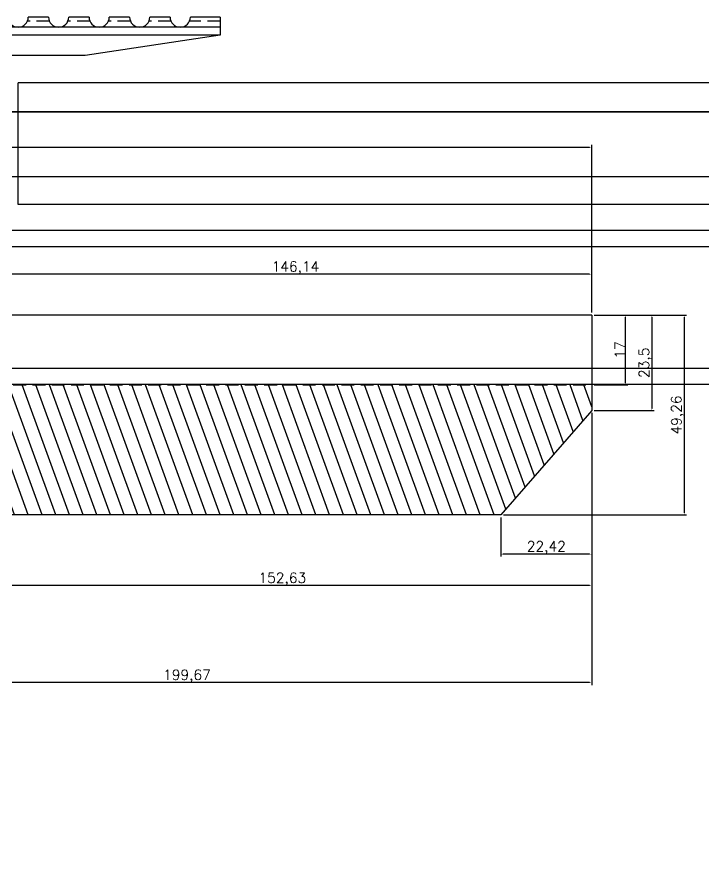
# Model space of a CAD drawing. Header units: millimetres. Extents: x 6817 to 15937, y -5221 to -164.
# Drawn here: x 8902.6 to 9072, y -2637.2 to -2427.1 of the extents above; entities that cross this region are included whole.
import ezdxf

# ---------------------------------------------------------------- set-up
doc = ezdxf.new("R2010")
doc.units = ezdxf.units.MM
doc.linetypes.add('HIDDEN', pattern=[9.525, 6.35, -3.175])
doc.layers.add('图层2', color=108, linetype='Continuous')
doc.styles.get("Standard").update_dxf_attribs({"font": 'txt', "bigfont": 'gbcbig.shx'})
doc.dimstyles.new('ISO-25', dxfattribs={"dimtxt": 1, "dimasz": 0.5, "dimexe": 0.6, "dimexo": 0.625, "dimgap": 0.1, "dimtad": 1, "dimtxsty": 'Standard', "dimcen": 2.5, "dimadec": 0, "dimazin": 0, "dimtfac": 1, "dimtmove": 0, "dimatfit": 3, "dimfxl": 0, "dimarcsym": 0})

# ---------------------------------------------------------------- blocks, each defined once
blk = doc.blocks.new('*D1504')
at = {"layer": 'Defpoints', "color": 0, "linetype": 'ByBlock', "transparency": 16777216}
for p in [(8898.17, -2490.52), (8898.17, -2500.59), (9044.3, -2500.59)]:
    blk.add_point(p, dxfattribs=at)
at = {"layer": '图层2', "color": 0, "linetype": 'ByBlock', "lineweight": -2, "transparency": 16777216}
for p, q in [((8898.17, -2499.97), (8898.17, -2489.92)), ((9043.8, -2490.52), (8898.67, -2490.52)), ((9044.3, -2499.97), (9044.3, -2489.92))]:
    blk.add_line(p, q, dxfattribs=at)
at = {"layer": '图层2', "color": 0, "linetype": 'ByBlock', "transparency": 16777216}
for points in [[(8898.67, -2490.44), (8898.67, -2490.6), (8898.17, -2490.52)], [(9043.8, -2490.44), (9043.8, -2490.6), (9044.3, -2490.52)]]:
    blk.add_solid(points, dxfattribs=at)
at = {"layer": '图层2', "color": 0, "linetype": 'ByBlock', "transparency": 16777216, "insert": (8971.23, -2488.96), "char_height": 2.5, "attachment_point": 5}
blk.add_mtext('146,14', dxfattribs=at)
blk = doc.blocks.new('*D1513')
at = {"layer": 'Defpoints', "color": 0, "linetype": 'ByBlock', "transparency": 16777216}
for p in [(9044.3, -2500.59), (9044.3, -2517.79), (9052.58, -2517.79)]:
    blk.add_point(p, dxfattribs=at)
at = {"layer": '图层2', "color": 0, "linetype": 'ByBlock', "lineweight": -2, "transparency": 16777216}
for p, q in [((9044.93, -2500.59), (9053.18, -2500.59)), ((9052.58, -2501.09), (9052.58, -2517.29)), ((9044.93, -2517.79), (9053.18, -2517.79))]:
    blk.add_line(p, q, dxfattribs=at)
at = {"layer": '图层2', "color": 0, "linetype": 'ByBlock', "transparency": 16777216}
for points in [[(9052.5, -2501.09), (9052.66, -2501.09), (9052.58, -2500.59)], [(9052.5, -2517.29), (9052.66, -2517.29), (9052.58, -2517.79)]]:
    blk.add_solid(points, dxfattribs=at)
at = {"layer": '图层2', "color": 0, "linetype": 'ByBlock', "transparency": 16777216, "insert": (9051.23, -2509.19), "char_height": 2.5, "attachment_point": 5, "rotation": 90}
blk.add_mtext('17', dxfattribs=at)
blk = doc.blocks.new('*D1514')
at = {"layer": 'Defpoints', "color": 0, "linetype": 'ByBlock', "transparency": 16777216}
for p in [(9044.93, -2500.59), (9044.3, -2524.09), (9059.15, -2524.09)]:
    blk.add_point(p, dxfattribs=at)
at = {"layer": '图层2', "color": 0, "linetype": 'ByBlock', "lineweight": -2, "transparency": 16777216}
for p, q in [((9045.55, -2500.59), (9059.75, -2500.59)), ((9059.15, -2501.09), (9059.15, -2523.59)), ((9044.93, -2524.09), (9059.75, -2524.09))]:
    blk.add_line(p, q, dxfattribs=at)
at = {"layer": '图层2', "color": 0, "linetype": 'ByBlock', "transparency": 16777216}
for points in [[(9059.07, -2501.09), (9059.24, -2501.09), (9059.15, -2500.59)], [(9059.07, -2523.59), (9059.24, -2523.59), (9059.15, -2524.09)]]:
    blk.add_solid(points, dxfattribs=at)
at = {"layer": '图层2', "color": 0, "linetype": 'ByBlock', "transparency": 16777216, "insert": (9057.59, -2512.34), "char_height": 2.5, "attachment_point": 5, "rotation": 90}
blk.add_mtext('23,5', dxfattribs=at)
blk = doc.blocks.new('*D1515')
at = {"layer": 'Defpoints', "color": 0, "linetype": 'ByBlock', "transparency": 16777216}
for p in [(9044.3, -2500.59), (9021.89, -2549.85), (9067.11, -2549.85)]:
    blk.add_point(p, dxfattribs=at)
at = {"layer": '图层2', "color": 0, "linetype": 'ByBlock', "lineweight": -2, "transparency": 16777216}
for p, q in [((9044.93, -2500.59), (9067.71, -2500.59)), ((9067.11, -2501.09), (9067.11, -2549.35)), ((9022.51, -2549.85), (9067.71, -2549.85))]:
    blk.add_line(p, q, dxfattribs=at)
at = {"layer": '图层2', "color": 0, "linetype": 'ByBlock', "transparency": 16777216}
for points in [[(9067.03, -2501.09), (9067.2, -2501.09), (9067.11, -2500.59)], [(9067.03, -2549.35), (9067.2, -2549.35), (9067.11, -2549.85)]]:
    blk.add_solid(points, dxfattribs=at)
at = {"layer": '图层2', "color": 0, "linetype": 'ByBlock', "transparency": 16777216, "insert": (9065.55, -2525.22), "char_height": 2.5, "attachment_point": 5, "rotation": 90}
blk.add_mtext('49,26', dxfattribs=at)
blk = doc.blocks.new('*D1516')
at = {"layer": 'Defpoints', "color": 0, "linetype": 'ByBlock', "transparency": 16777216}
for p in [(9044.3, -2524.09), (9021.89, -2549.85), (9021.89, -2559.53)]:
    blk.add_point(p, dxfattribs=at)
at = {"layer": '图层2', "color": 0, "linetype": 'ByBlock', "lineweight": -2, "transparency": 16777216}
for p, q in [((9044.3, -2524.71), (9044.3, -2560.13)), ((9021.89, -2550.47), (9021.89, -2560.13)), ((9043.8, -2559.53), (9022.39, -2559.53))]:
    blk.add_line(p, q, dxfattribs=at)
at = {"layer": '图层2', "color": 0, "linetype": 'ByBlock', "transparency": 16777216}
for points in [[(9022.39, -2559.44), (9022.39, -2559.61), (9021.89, -2559.53)], [(9043.8, -2559.44), (9043.8, -2559.61), (9044.3, -2559.53)]]:
    blk.add_solid(points, dxfattribs=at)
at = {"layer": '图层2', "color": 0, "linetype": 'ByBlock', "transparency": 16777216, "insert": (9033.1, -2557.97), "char_height": 2.5, "attachment_point": 5}
blk.add_mtext('22,42', dxfattribs=at)
blk = doc.blocks.new('*D1517')
at = {"layer": 'Defpoints', "color": 0, "linetype": 'ByBlock', "transparency": 16777216}
for p in [(9044.3, -2524.09), (8891.67, -2543.85), (8891.67, -2567.3)]:
    blk.add_point(p, dxfattribs=at)
at = {"layer": '图层2', "color": 0, "linetype": 'ByBlock', "lineweight": -2, "transparency": 16777216}
for p, q in [((9044.3, -2524.71), (9044.3, -2567.9)), ((8891.67, -2544.47), (8891.67, -2567.9)), ((9043.8, -2567.3), (8892.17, -2567.3))]:
    blk.add_line(p, q, dxfattribs=at)
at = {"layer": '图层2', "color": 0, "linetype": 'ByBlock', "transparency": 16777216}
for points in [[(8892.17, -2567.22), (8892.17, -2567.38), (8891.67, -2567.3)], [(9043.8, -2567.22), (9043.8, -2567.38), (9044.3, -2567.3)]]:
    blk.add_solid(points, dxfattribs=at)
at = {"layer": '图层2', "color": 0, "linetype": 'ByBlock', "transparency": 16777216, "insert": (8967.99, -2565.74), "char_height": 2.5, "attachment_point": 5}
blk.add_mtext('152,63', dxfattribs=at)
blk = doc.blocks.new('*D1518')
at = {"layer": 'Defpoints', "color": 0, "linetype": 'ByBlock', "transparency": 16777216}
for p in [(9044.3, -2524.09), (8844.63, -2538.42), (8844.63, -2591.21)]:
    blk.add_point(p, dxfattribs=at)
at = {"layer": '图层2', "color": 0, "linetype": 'ByBlock', "lineweight": -2, "transparency": 16777216}
for p, q in [((9044.3, -2524.71), (9044.3, -2591.81)), ((8844.63, -2539.05), (8844.63, -2591.81)), ((9043.8, -2591.21), (8845.13, -2591.21))]:
    blk.add_line(p, q, dxfattribs=at)
at = {"layer": '图层2', "color": 0, "linetype": 'ByBlock', "transparency": 16777216}
for points in [[(8845.13, -2591.12), (8845.13, -2591.29), (8844.63, -2591.21)], [(9043.8, -2591.12), (9043.8, -2591.29), (9044.3, -2591.21)]]:
    blk.add_solid(points, dxfattribs=at)
at = {"layer": '图层2', "color": 0, "linetype": 'ByBlock', "transparency": 16777216, "insert": (8944.47, -2589.65), "char_height": 2.5, "attachment_point": 5}
blk.add_mtext('199,67', dxfattribs=at)
blk = doc.blocks.new('*D1523')
at = {"layer": 'Defpoints', "color": 0, "linetype": 'ByBlock', "transparency": 16777216}
for p in [(9044.3, -2459.18), (9044.3, -2499.97), (8484.3, -2511.55)]:
    blk.add_point(p, dxfattribs=at)
at = {"layer": '图层2', "color": 0, "linetype": 'ByBlock', "lineweight": -2, "transparency": 16777216}
for p, q in [((8484.3, -2510.93), (8484.3, -2458.58)), ((8484.8, -2459.18), (9043.8, -2459.18)), ((9044.3, -2499.34), (9044.3, -2458.58))]:
    blk.add_line(p, q, dxfattribs=at)
at = {"layer": '图层2', "color": 0, "linetype": 'ByBlock', "transparency": 16777216}
for points in [[(8484.8, -2459.1), (8484.8, -2459.26), (8484.3, -2459.18)], [(9043.8, -2459.1), (9043.8, -2459.26), (9044.3, -2459.18)]]:
    blk.add_solid(points, dxfattribs=at)
at = {"layer": '图层2', "color": 0, "linetype": 'ByBlock', "transparency": 16777216, "insert": (8764.3, -2457.83), "char_height": 2.5, "attachment_point": 5}
blk.add_mtext('560', dxfattribs=at)
blk = doc.blocks.new('fdghhhh')
at = {"layer": '图层2', "color": 6, "linetype": 'ByBlock'}
for p, q in [((1522.59, -2594.32), (1527.9, -2584.82)), ((1546.04, -2584.82), (1527.9, -2584.82)), ((1556.04, -2584.82), (1551.04, -2584.82)), ((1566.04, -2584.82), (1561.04, -2584.82)), ((1576.04, -2584.82), (1571.04, -2584.82)), ((1586.04, -2584.82), (1581.04, -2584.82)), ((1596.04, -2584.82), (1591.04, -2584.82)), ((1606.04, -2584.82), (1601.04, -2584.82)), ((1616.04, -2584.82), (1611.04, -2584.82)), ((1626.04, -2584.82), (1621.04, -2584.82)), ((1636.04, -2584.82), (1631.04, -2584.82)), ((1646.04, -2584.82), (1641.04, -2584.82)), ((1656.04, -2584.82), (1651.04, -2584.82)), ((1685.23, -2584.82), (1661.04, -2584.82)), ((1695.23, -2584.82), (1690.23, -2584.82)), ((1705.23, -2584.82), (1700.23, -2584.82)), ((1715.23, -2584.82), (1710.23, -2584.82)), ((1725.23, -2584.82), (1720.23, -2584.82)), ((1737.59, -2584.82), (1730.23, -2584.82)), ((1737.59, -2584.82), (1737.59, -2589.32)), ((1657.59, -2587.32), (1526.64, -2587.32)), ((1737.59, -2587.32), (1657.59, -2587.32)), ((1657.59, -2589.32), (1525.62, -2589.32)), ((1737.59, -2589.32), (1657.59, -2589.32)), ((1737.59, -2589.32), (1704.3, -2594.32)), ((1704.3, -2594.32), (1522.59, -2594.32))]:
    blk.add_line(p, q, dxfattribs=at)
at = {"layer": '图层2', "color": 3, "linetype": 'HIDDEN', "ltscale": 0.5}
for p, q in [((1546.27, -2585.82), (1527.39, -2585.82)), ((1556.27, -2585.82), (1550.81, -2585.82)), ((1566.27, -2585.82), (1560.81, -2585.82)), ((1576.27, -2585.82), (1570.81, -2585.82)), ((1586.27, -2585.82), (1580.81, -2585.82)), ((1596.27, -2585.82), (1590.81, -2585.82)), ((1606.27, -2585.82), (1600.81, -2585.82)), ((1616.27, -2585.82), (1610.81, -2585.82)), ((1626.27, -2585.82), (1620.81, -2585.82)), ((1636.27, -2585.82), (1630.81, -2585.82)), ((1646.27, -2585.82), (1640.81, -2585.82)), ((1656.27, -2585.82), (1650.81, -2585.82)), ((1685.44, -2585.82), (1660.81, -2585.82)), ((1695.44, -2585.82), (1690.02, -2585.82)), ((1705.44, -2585.82), (1700.02, -2585.82)), ((1715.44, -2585.82), (1710.02, -2585.82)), ((1725.44, -2585.82), (1720.02, -2585.82)), ((1737.59, -2585.82), (1730.02, -2585.82))]:
    blk.add_line(p, q, dxfattribs=at)
at = {"layer": '图层2', "color": 1, "linetype": 'HIDDEN', "ltscale": 0.2}
for p, q in [((1528.93, -2584.82), (1528.93, -2589.82)), ((1534.93, -2584.82), (1534.93, -2589.82)), ((1538.56, -2584.82), (1538.56, -2589.82)), ((1544.56, -2584.82), (1544.56, -2589.82)), ((1662.27, -2584.82), (1662.27, -2589.82)), ((1668.27, -2584.82), (1668.27, -2589.82)), ((1673.9, -2584.82), (1673.9, -2589.82)), ((1679.9, -2584.82), (1679.9, -2589.82)), ((1534.93, -2589.82), (1528.93, -2589.82)), ((1529.93, -2589.82), (1529.93, -2594.32)), ((1533.93, -2589.82), (1533.93, -2594.32)), ((1544.56, -2589.82), (1538.56, -2589.82)), ((1539.56, -2589.82), (1539.56, -2594.32)), ((1543.56, -2589.82), (1543.56, -2594.32)), ((1668.27, -2589.82), (1662.27, -2589.82)), ((1663.27, -2589.82), (1663.27, -2594.32)), ((1667.27, -2589.82), (1667.27, -2594.32)), ((1679.9, -2589.82), (1673.9, -2589.82)), ((1674.9, -2589.82), (1674.9, -2594.32)), ((1678.9, -2589.82), (1678.9, -2594.32))]:
    blk.add_line(p, q, dxfattribs=at)
at = {"layer": '图层2', "color": 2, "linetype": 'ByBlock'}
for centre, start, end in [((1548.54, -2584.77), 181.1049, 358.8951), ((1558.54, -2584.77), 181.1049, 358.8951), ((1568.54, -2584.77), 181.1049, 358.8951), ((1578.54, -2584.77), 181.1049, 358.8951), ((1588.54, -2584.77), 181.1049, 358.8951), ((1598.54, -2584.77), 181.1049, 358.8951), ((1608.54, -2584.77), 181.1049, 358.8951), ((1618.54, -2584.77), 181.1049, 358.8951), ((1628.54, -2584.77), 181.1049, 358.8951), ((1638.54, -2584.77), 181.1049, 358.8951), ((1648.54, -2584.77), 181.1049, 358.8951), ((1658.54, -2584.77), 181.1049, 358.8951), ((1687.73, -2584.82), 180, 0), ((1697.73, -2584.82), 180, 0), ((1707.73, -2584.82), 180, 0), ((1717.73, -2584.82), 180, 360), ((1727.73, -2584.82), 180, 0)]:
    blk.add_arc(centre, 2.5, start, end, dxfattribs=at)
blk = doc.blocks.new('fgjhkjkl')
at = {"layer": '图层2', "color": 3, "linetype": 'ByBlock'}
for p, q in [((9911.86, -2381.59), (10422.06, -2381.59)), ((9911.86, -2397.59), (10422.06, -2397.59))]:
    blk.add_line(p, q, dxfattribs=at)
blk.add_blockref('fdghhhh', (8519.03, 226.59), dxfattribs=at)
blk = doc.blocks.new('thyjk')
at = {"layer": '图层2', "color": 2, "linetype": 'ByBlock'}
for p, q in [((9547.12, -2237.66), (10097.12, -2237.66)), ((9547.12, -2241.66), (10097.12, -2241.66)), ((9547.12, -2271.66), (10097.12, -2271.66)), ((9547.12, -2275.66), (10097.12, -2275.66))]:
    blk.add_line(p, q, dxfattribs=at)

msp = doc.modelspace()

# ---------------------------------------------------------------- hatches: boundary and pattern name
at = {"layer": '图层2', "linetype": 'ByBlock'}
h = msp.add_hatch(dxfattribs=at)
h.set_pattern_fill('ANSI31', color=4, angle=65)
h.paths.add_polyline_path([(8539.036, -2548.283, -0.2428134), (8544.614, -2545.105), (8577.735, -2543.733, -0.609252), (8583.893, -2554.543), (8569.538, -2576.618, -0.3227789), (8561.906, -2579.576), (8531.006, -2571.532, -0.3764795), (8528.272, -2564.834)], flags=16)
h.paths.add_polyline_path([(8585.345, -2576.156), (8605.255, -2545.539, -0.2428134), (8610.834, -2542.362), (8653.055, -2540.613, -0.609252), (8659.213, -2551.423), (8632.218, -2592.935, -0.3227789), (8624.586, -2595.893), (8589.45, -2586.746, -0.5119685)], flags=16)
h.paths.add_polyline_path([(8648.025, -2592.473), (8680.574, -2542.42, -0.2428134), (8686.153, -2539.242), (8748.284, -2536.668, -0.2963425), (8760.302, -2545.448, -0.2012136), (8760.005, -2559.919), (8751.932, -2574.848, 0.0923852), (8735.074, -2608.495, -0.3452285), (8713.527, -2619.047), (8652.13, -2603.063, -0.5119685)], flags=16)
h.paths.add_polyline_path([(8484.303, -2512.178), (8477.731, -2512.974, 0.3451622), (8470.751, -2519.95, 0.1515657), (8476.258, -2550.234, -0.1158641), (8483.978, -2593.645, 0.2131211), (8488.693, -2624.067, 0.248717), (8491.176, -2625.383), (8497.999, -2625.383)])
edge = h.paths.add_edge_path()
edge.add_line((8886.672, -2549.846), (8886.672, -2543.846))
edge.add_line((8886.672, -2543.846), (8888.665, -2543.846))
edge.add_line((8888.665, -2543.846), (8888.665, -2533.466))
edge.add_line((8888.665, -2533.466), (8856.246, -2533.466))
edge.add_line((8856.246, -2533.466), (8856.246, -2538.425))
edge.add_line((8856.246, -2538.425), (8861.667, -2538.425))
edge.add_arc((8861.667, -2541.425), 3, 45.01738, 90, ccw=False)
edge.add_line((8863.788, -2539.303), (8865.283, -2540.797))
edge.add_arc((8863.162, -2542.919), 3, 3.47033, 45.01738, ccw=False)
edge.add_line((8866.157, -2542.737), (8866.658, -2551.007))
edge.add_arc((8863.664, -2551.188), 3, -36.11495, 3.47033, ccw=False)
edge.add_line((8866.087, -2552.957), (8856.497, -2566.1))
edge.add_arc((8854.074, -2564.332), 3, 270, 323.88505, ccw=False)
edge.add_line((8854.074, -2567.332), (8830.326, -2567.332))
edge.add_arc((8830.326, -2564.332), 3, 209.63875, 270, ccw=False)
edge.add_line((8827.718, -2565.816), (8819.709, -2551.74))
edge.add_arc((8822.317, -2550.256), 3, 183.3685, 209.63875, ccw=False)
edge.add_line((8819.322, -2550.433), (8819.125, -2547.077))
edge.add_arc((8822.119, -2546.9), 3, 134.98255, 183.3685, ccw=False)
edge.add_line((8819.999, -2544.778), (8825.477, -2539.303))
edge.add_arc((8827.598, -2541.425), 3, 90, 134.98255, ccw=False)
edge.add_line((8827.598, -2538.425), (8832.246, -2538.425))
edge.add_line((8832.246, -2538.425), (8832.246, -2533.466))
edge.add_line((8832.246, -2533.466), (8515.405, -2533.466))
edge.add_line((8515.405, -2533.466), (8515.405, -2524.076))
edge.add_line((8515.405, -2524.076), (8495.813, -2524.076))
edge.add_line((8495.813, -2524.076), (8495.813, -2509.284))
edge.add_line((8495.813, -2509.284), (8485.929, -2509.284))
edge.add_line((8485.929, -2509.284), (8484.303, -2512.178))
edge.add_line((8484.303, -2512.178), (8497.999, -2625.383))
edge.add_line((8497.999, -2625.383), (8531.088, -2625.383))
edge.add_line((8531.088, -2625.383), (8531.249, -2624.069))
edge.add_arc((8547.755, -2612.727), 20.027, 82.87975, 214.49564, ccw=False)
edge.add_line((8550.237, -2592.854), (8720.423, -2637.158))
edge.add_line((8720.423, -2637.158), (8786.989, -2637.158))
edge.add_arc((8786.989, -2636.158), 1, 270, 369.21352)
edge.add_arc((8937.264, -2611.783), 151.239, 161.01234, 189.21352, ccw=False)
edge.add_arc((8805.905, -2566.268), 12.222, 34.25064, 162.41171, ccw=False)
edge.add_line((8816.008, -2559.389), (8822.497, -2570.794))
edge.add_arc((8828.581, -2567.332), 7, 209.63875, 270)
edge.add_line((8828.581, -2574.332), (8855.599, -2574.332))
edge.add_arc((8855.599, -2567.332), 7, 270, 323.88505)
edge.add_line((8861.253, -2571.458), (8874.924, -2552.721))
edge.add_arc((8880.579, -2556.846), 7, 90, 143.88505, ccw=False)
edge.add_line((8880.579, -2549.846), (8886.672, -2549.846))
h.paths.add_polyline_path([(9021.887, -2549.846), (9044.303, -2524.09), (9044.303, -2517.79), (8898.165, -2517.79), (8898.165, -2533.466), (8894.665, -2533.466), (8894.665, -2543.846), (8896.672, -2543.846), (8896.672, -2549.846)])

# ---------------------------------------------------------------- linework, layer by layer
at = {"layer": '图层2', "color": 2, "linetype": 'ByBlock'}
for p, q in [((8902.859, -2473.308), (8902.859, -2443.308)), ((9241.859, -2443.308), (8902.859, -2443.308)), ((8608.927, -2450.403), (9118.927, -2450.403)), ((8608.927, -2466.403), (9118.927, -2466.403)), ((9241.859, -2473.308), (8902.859, -2473.308)), ((9044.303, -2500.59), (8490.813, -2500.59)), ((9044.303, -2500.59), (9044.303, -2524.09)), ((9044.303, -2524.09), (9021.887, -2549.846)), ((9021.887, -2549.846), (8880.579, -2549.846))]:
    msp.add_line(p, q, dxfattribs=at)
at = {"layer": '图层2', "color": 1, "linetype": 'HIDDEN', "ltscale": 0.5}
msp.add_line((8620.612, -2517.79), (9044.303, -2517.79), dxfattribs=at)

# ---------------------------------------------------------------- block references
at = {"layer": '图层2', "color": 2, "linetype": 'ByBlock'}
for name, p in [('fgjhkjkl', (-1303.949, -68.852)), ('thyjk', (-917.47, -241.978))]:
    msp.add_blockref(name, p, dxfattribs=at)

# ---------------------------------------------------------------- dimensions: what is measured, and where the dimension line sits
at = {"layer": '图层2', "color": 3, "linetype": 'ByBlock'}
for base, p1, p2, picture, middle in [((9044.303, -2459.179), (8484.303, -2511.553), (9044.303, -2499.965), '*D1523', (8764.303, -2457.829)), ((8898.165, -2490.52), (9044.303, -2500.59), (8898.165, -2500.59), '*D1504', (8971.234, -2488.962)), ((8844.633, -2591.207), (9044.303, -2524.09), (8844.633, -2538.425), '*D1518', (8944.468, -2589.649)), ((8891.672, -2567.3), (9044.303, -2524.09), (8891.672, -2543.846), '*D1517', (8967.987, -2565.742)), ((9021.887, -2559.527), (9044.303, -2524.09), (9021.887, -2549.846), '*D1516', (9033.095, -2557.969))]:
    dim = msp.add_linear_dim(base=base, p1=p1, p2=p2, dimstyle='ISO-25', override={"dimtxt": 2.5}, dxfattribs=at)
    dim.commit()
    dim.dimension.update_dxf_attribs({"geometry": picture, "text_midpoint": middle})
for base, p1, p2, picture, middle in [((9067.112, -2549.846), (9044.303, -2500.59), (9021.887, -2549.846), '*D1515', (9065.554, -2525.218)), ((9059.152, -2524.09), (9044.928, -2500.59), (9044.303, -2524.09), '*D1514', (9057.594, -2512.34))]:
    dim = msp.add_linear_dim(base=base, p1=p1, p2=p2, angle=90, dimstyle='ISO-25', override={"dimtxt": 2.5}, dxfattribs=at)
    dim.commit()
    dim.dimension.update_dxf_attribs({"geometry": picture, "text_midpoint": middle})
dim = msp.add_linear_dim(base=(9052.581, -2517.79), p1=(9044.303, -2500.59), p2=(9044.303, -2517.79), angle=90, text='17', dimstyle='ISO-25', override={"dimtxt": 2.5}, dxfattribs=at)
dim.commit()
dim.dimension.update_dxf_attribs({"geometry": '*D1513', "text_midpoint": (9051.231, -2509.19)})

doc.saveas('drawing.dxf')
